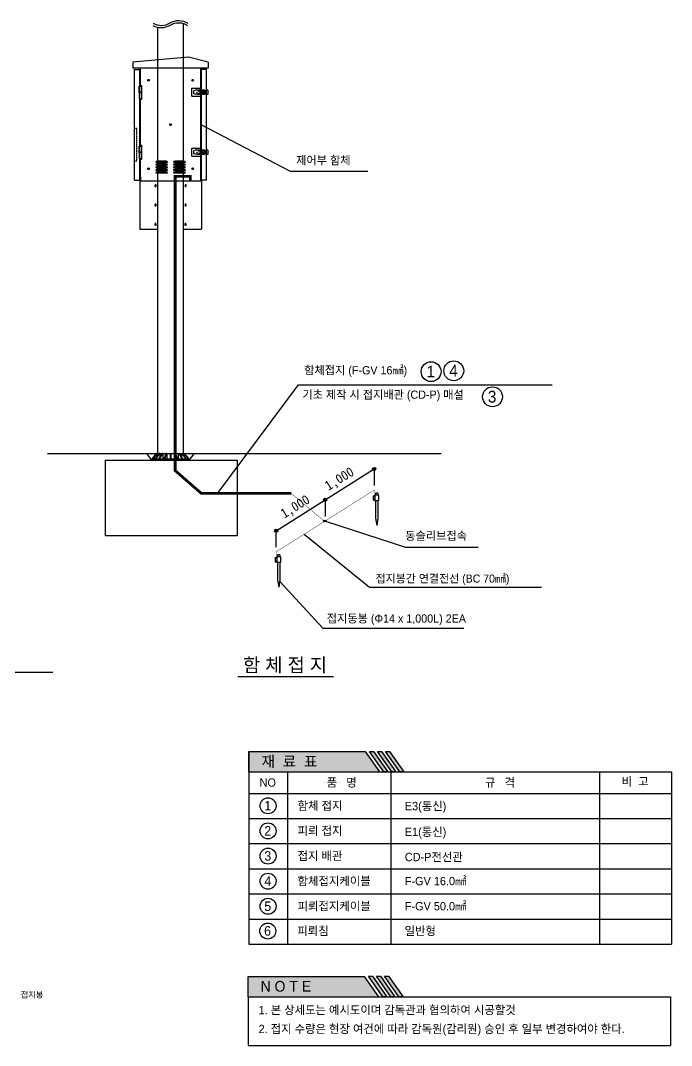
# Model space of a CAD drawing. Header units: millimetres. Extents: x 34160 to 70111, y 3617 to 30439.
# Drawn here: x 54218 to 70111, y 5076 to 30085 of the extents above; entities that cross this region are included whole.
import ezdxf
from ezdxf.enums import TextEntityAlignment as Align

# ---------------------------------------------------------------- set-up
doc = ezdxf.new("R2010")
doc.units = ezdxf.units.MM
doc.linetypes.add('CENTER', pattern=[65, 60, -2, 1, -2])
doc.linetypes.add('DASHED', pattern=[0.75, 0.5, -0.25])
for name, color, linetype in [('0-도로', 7, 'Continuous'), ('_범례', 7, 'Continuous'), ('A', 9, 'Continuous'), ('ASSEMBLY', 7, 'Continuous'), ('C02-CASE-SIDE-R', 6, 'Continuous'), ('C04-CASE-BOTTOM', 3, 'Continuous'), ('C05-CASE-COVER', 4, 'Continuous'), ('DF02-DOOR-F', 3, 'Continuous'), ('DIM1', 9, 'Continuous'), ('DR02-DOOR-R', 4, 'Continuous'), ('ETC', 6, 'Continuous'), ('NAME', 90, 'Continuous'), ('STYLE2', 7, 'Continuous'), ('SYMB', 7, 'Continuous'), ('TEXT', 3, 'Continuous'), ('ZM_3', 7, 'Continuous')]:
    doc.layers.add(name, color=color, linetype=linetype)
doc.styles.add('HY헤드라인M', font='H2HDRM.TTF')
doc.styles.get("Standard").update_dxf_attribs({"font": ''})
doc.styles.add('굴림', font='')
doc.styles.get('Standard').set_extended_font_data('GulimChe')
doc.styles.get('굴림').set_extended_font_data('GulimChe')
doc.dimstyles.new('ISO-25', dxfattribs={"dimtxt": 2.5, "dimasz": 2.5, "dimexe": 1.25, "dimexo": 0.625, "dimtad": 1, "dimtxsty": 'Standard', "dimcen": 2.5, "dimadec": 0, "dimazin": 0, "dimtfac": 1, "dimtmove": 0, "dimatfit": 3, "dimfxl": 1, "dimarcsym": 0})

# ---------------------------------------------------------------- blocks, each defined once
blk = doc.blocks.new('매미고리-H-03')
for p, q in [((-14.2, 22.8), (-15.2, 22.8)), ((-15.2, -27), (-15.2, 22.8)), ((15.2, 6), (-15.2, 6)), ((-14.2, 6), (-14.2, 22.8)), ((-13.7, 20.7), (-14.2, 20.7)), ((-13.7, 17.3), (-14.2, 17.3)), ((-12.7, 38.5), (-13.7, 38.5)), ((-13.7, 6.5), (-13.7, 38.5)), ((13.7, 6.5), (-13.7, 6.5)), ((-12.7, 38.5), (-10.6, 46.3)), ((7.8, 48.1), (-7.8, 48.1)), ((7.7, 48.5), (-7.7, 48.5)), ((2, 0), (-2, 0)), ((0, 2), (0, -2)), ((12.7, 38.5), (10.6, 46.3)), ((13.7, 38.5), (12.7, 38.5)), ((13.7, 6.5), (13.7, 38.5)), ((14.2, 20.7), (13.7, 20.7)), ((14.2, 17.3), (13.7, 17.3)), ((14.2, 6), (14.2, 22.8)), ((15.2, 22.8), (14.2, 22.8)), ((15.2, -27), (15.2, 22.8)), ((15.2, -27), (-15.2, -27)), ((-15.2, -47), (-15.2, -40.3)), ((15.2, -47), (-15.2, -47)), ((-11.3, -24), (-11.3, -11.5)), ((8.3, -8.5), (-8.3, -8.5)), ((-8.3, -26.3), (8.3, -26.3)), ((-8.3, -27), (8.3, -27)), ((11.3, -24), (11.3, -11.5)), ((15.2, -47), (15.2, -40.3))]:
    blk.add_line(p, q)
for centre in [(-8, 14), (0, 25), (8, 14), (-8, -17.5), (0, -13), (8, -17.5)]:
    blk.add_circle(centre, 1.65)
for centre, start, end in [((-7.8, 45.1), 90, 164.85678), ((-7.7, 45.5), 90, 164.85678), ((7.7, 45.5), 15.14322, 90), ((7.8, 45.1), 15.14322, 90), ((-8.3, -11.5), 90, 180), ((-8.3, -23.3), 180, 270), ((-8.3, -24), 180, 270), ((8.3, -11.5), 0, 90), ((8.3, -23.3), 270, 0), ((8.3, -24), 270, 0)]:
    blk.add_arc(centre, 3, start, end)
blk = doc.blocks.new('M6PH16-03')
for p, q in [((-3.3, 0.8), (-2.4, 0.8)), ((-0.8, 3.3), (-0.8, 2.4)), ((0.8, 3.3), (0.8, 2.4)), ((3.3, 0.8), (2.4, 0.8)), ((-3.3, -0.8), (-2.4, -0.8)), ((-0.8, -3.3), (-0.8, -2.4)), ((0.8, -3.3), (0.8, -2.4)), ((3.3, -0.8), (2.4, -0.8))]:
    blk.add_line(p, q)
blk.add_circle((0, 0), 5.8)
for centre, radius, start, end in [((0, 0), 3.38, 166.22585, 193.77415), ((-2.4, 2.4), 1.61, 270, 0), ((0, 0), 3.38, 76.22585, 103.77415), ((2.4, 2.4), 1.61, 180, 270), ((0, 0), 3.38, 346.22585, 13.77415), ((-2.4, -2.4), 1.61, 0, 90), ((0, 0), 3.38, 256.22585, 283.77415), ((2.4, -2.4), 1.61, 90, 180)]:
    blk.add_arc(centre, radius, start, end)

msp = doc.modelspace()

# ---------------------------------------------------------------- hatches: boundary and pattern name
at = {"layer": '0-도로'}
h = msp.add_hatch(color=52, dxfattribs=at)
h.dxf.hatch_style = 2
h.paths.add_polyline_path([(62633, 12250), (59796, 12250), (59796, 11751), (62983, 11751)])
h.paths.add_polyline_path([(62835, 12253), (62734, 12253), (63086, 11751), (63187, 11751)])
h.paths.add_polyline_path([(63031, 12253), (62930, 12253), (63282, 11751), (63383, 11751)])
h.paths.add_polyline_path([(63228, 12253), (63127, 12253), (63479, 11751), (63580, 11751)])
h.paths.add_polyline_path([(60021, 11758), (61438, 11758), (61438, 12241), (60021, 12241)], flags=24)
h = msp.add_hatch(color=52, dxfattribs=at)
h.dxf.hatch_style = 2
h.paths.add_polyline_path([(62609, 6763), (59772, 6763), (59772, 6264), (62960, 6264)])
h.paths.add_polyline_path([(62811, 6766), (62711, 6766), (63063, 6264), (63163, 6264)])
h.paths.add_polyline_path([(63007, 6766), (62906, 6766), (63259, 6264), (63359, 6264)])
h.paths.add_polyline_path([(63204, 6766), (63104, 6766), (63456, 6264), (63556, 6264)])
h.paths.add_polyline_path([(59998, 6271), (61415, 6271), (61415, 6754), (59998, 6754)], flags=24)
at = {"layer": 'DIM1', "linetype": 'ByBlock', "ltscale": 10}
h = msp.add_hatch(color=7, dxfattribs=at)
edge = h.paths.add_edge_path()
edge.add_arc((62850, 19143), 39, 0, 360)
h = msp.add_hatch(color=7, dxfattribs=at)
edge = h.paths.add_edge_path()
edge.add_arc((61654, 18390), 39, 0, 360)
msp.add_hatch(color=7, dxfattribs=at).paths.add_polyline_path([(61683, 17881), (61637, 17852), (61608, 17878), (61625, 17891), (61643, 17876), (61672, 17895)])
h = msp.add_hatch(color=7, dxfattribs=at)
edge = h.paths.add_edge_path()
edge.add_arc((60459, 17637), 39, 0, 360)

# ---------------------------------------------------------------- linework, layer by layer
at = {"color": 7}
for p, q in [((57112, 28482), (57112, 28336)), ((57112, 28482), (57160, 28482)), ((57112, 28336), (57160, 28336)), ((57112, 28329), (57112, 28184)), ((57112, 28329), (57160, 28329)), ((57115, 28329), (57115, 28336)), ((57158, 28336), (57115, 28336)), ((57158, 28329), (57115, 28329)), ((57158, 28329), (57158, 28336)), ((57160, 28482), (57160, 28336)), ((57160, 28329), (57160, 28184)), ((57112, 28184), (57160, 28184)), ((58621, 27547), (60804, 26410)), ((57112, 27019), (57160, 27019)), ((57112, 27019), (57112, 26873)), ((57160, 27019), (57160, 26873)), ((57112, 26873), (57160, 26873)), ((57112, 26866), (57112, 26721)), ((57112, 26866), (57160, 26866)), ((57115, 26866), (57115, 26873)), ((57158, 26873), (57115, 26873)), ((57158, 26866), (57115, 26866)), ((57158, 26866), (57158, 26873)), ((57160, 26866), (57160, 26721)), ((57112, 26721), (57160, 26721)), ((60804, 26410), (62698, 26410)), ((57128, 26171), (57567, 26171)), ((57128, 26171), (57128, 24992)), ((57567, 26171), (58197, 26171)), ((58197, 26171), (58637, 26171)), ((58637, 26171), (58637, 24992)), ((57128, 24992), (57567, 24992)), ((58197, 24992), (58637, 24992))]:
    msp.add_line(p, q, dxfattribs=at)
at = {"color": 7, "linetype": 'CENTER'}
for p, q in [((57493, 26053), (57537, 26053)), ((57515, 26089), (57515, 26018)), ((58271, 26053), (58227, 26053)), ((58249, 26089), (58249, 26018)), ((57493, 25582), (57537, 25582)), ((57515, 25617), (57515, 25546)), ((58271, 25582), (58227, 25582)), ((58249, 25617), (58249, 25546)), ((57493, 25110), (57537, 25110)), ((57515, 25075), (57515, 25145)), ((58271, 25110), (58227, 25110)), ((58249, 25075), (58249, 25145))]:
    msp.add_line(p, q, dxfattribs=at)
for p, q in [((57428, 19357), (57304, 19520)), ((58338, 19357), (58462, 19520))]:
    msp.add_line(p, q)
at = {"linetype": 'DASHED', "ltscale": 2}
msp.add_line((57304, 19520), (58462, 19520), dxfattribs=at)
at = {"color": 7}
for points in [[(57450, 29967, 0.278142), (57869, 29974, -0.284552), (58298, 29965, 0.039099)], [(57453, 30021, 0.278142), (57871, 30028, -0.284552), (58301, 30019, 0.039099)]]:
    msp.add_lwpolyline(points, format="xyb", dxfattribs=at)
at = {"color": 3, "const_width": 67}
msp.add_lwpolyline([(58363, 26171), (58363, 26284), (57993, 26284), (57993, 19104), (58634, 18546), (60826, 18546)], dxfattribs=at)
at = {"color": 7}
msp.add_lwpolyline([(59031, 18546), (61007, 21196), (67196, 21196)], dxfattribs=at)
msp.add_lwpolyline([(56295, 19357), (59506, 19357), (59506, 17511), (56295, 17511)], close=True, dxfattribs=at)
for centre, major_axis in [((57515, 26053), (0, 23.6)), ((57515, 25582), (0, 23.6)), ((58249, 25110), (0, -23.6))]:
    msp.add_ellipse(centre, major_axis=major_axis, ratio=0.425301, dxfattribs=at)
for centre, start_param, end_param in [((57514, 26053), 3.199669, 6.225109), ((57514, 25582), 3.199669, 6.225109), ((58250, 25110), 0.058077, 3.083516)]:
    msp.add_ellipse(centre, major_axis=(0, 23.6), ratio=0.425301, start_param=start_param, end_param=end_param, dxfattribs=at)
at = {"color": 7, "extrusion": (0, 0, -1)}
for centre, major_axis in [((58249, 26053), (0, 23.6)), ((58249, 25582), (0, 23.6)), ((57515, 25110), (0, -23.6))]:
    msp.add_ellipse(centre, major_axis=major_axis, ratio=0.425301, dxfattribs=at)
for centre, start_param, end_param in [((58250, 26053), 3.199669, 6.225109), ((58250, 25582), 3.199669, 6.225109), ((57514, 25110), 0.058077, 3.083516)]:
    msp.add_ellipse(centre, major_axis=(0, 23.6), ratio=0.425301, start_param=start_param, end_param=end_param, dxfattribs=at)
at = {"layer": '0-도로'}
for points in [[(59796, 12250), (62633, 12250)], [(59796, 11751), (59796, 12250)], [(62633, 12250), (62983, 11751)], [(59772, 6763), (62609, 6763)], [(59772, 6264), (59772, 6763)], [(62609, 6763), (62960, 6264)]]:
    msp.add_lwpolyline(points, dxfattribs=at)
at = {"layer": '0-도로', "color": 7}
for points in [[(62734, 12253), (62835, 12253), (63187, 11751), (63086, 11751), (62734, 12253)], [(62930, 12253), (63031, 12253), (63383, 11751), (63282, 11751), (62930, 12253)], [(63127, 12253), (63228, 12253), (63580, 11751), (63479, 11751), (63127, 12253)], [(62711, 6766), (62811, 6766), (63163, 6264), (63063, 6264), (62711, 6766)], [(62906, 6766), (63007, 6766), (63359, 6264), (63259, 6264), (62906, 6766)], [(63104, 6766), (63204, 6766), (63556, 6264), (63456, 6264), (63104, 6766)]]:
    msp.add_lwpolyline(points, dxfattribs=at)
at = {"layer": '_범례'}
for p, q in [((59796, 12250), (59796, 7549)), ((59796, 11751), (70111, 11751)), ((60738, 11751), (60738, 7549)), ((63262, 11751), (63262, 7549)), ((68357, 11751), (68357, 7549)), ((70111, 11751), (70111, 7549)), ((59796, 11228), (70111, 11228)), ((59796, 10615), (70111, 10615)), ((59796, 10002), (70111, 10002)), ((59796, 9388), (70111, 9388)), ((59796, 8775), (70111, 8775)), ((59796, 8162), (70111, 8162)), ((59796, 7549), (70111, 7549)), ((59772, 6264), (70087, 6264)), ((59772, 6264), (59772, 5076)), ((70087, 6264), (70087, 5076)), ((59772, 5076), (70087, 5076))]:
    msp.add_line(p, q, dxfattribs=at)
for centre, radius in [((64242, 21517), 242), ((64795, 21538), 242), ((65740, 20904), 242), ((60261, 10924), 195), ((60261, 10311), 195), ((60261, 9698), 195), ((60261, 9085), 195), ((60261, 8472), 195), ((60255, 7869), 195)]:
    msp.add_circle(centre, radius, dxfattribs=at)
at = {"layer": 'ASSEMBLY', "color": 7}
for p, q in [((58197, 19520), (58197, 30012)), ((57567, 19520), (57567, 29921)), ((54878, 19520), (57304, 19520)), ((58462, 19520), (64489, 19520))]:
    msp.add_line(p, q, dxfattribs=at)
at = {"layer": 'C02-CASE-SIDE-R', "color": 7}
for p, q in [((58323, 29194), (56964, 29067)), ((56964, 29067), (56964, 28923)), ((58801, 29067), (58323, 29194)), ((58801, 29067), (58801, 28923)), ((58801, 28923), (56964, 28923)), ((57144, 28482), (57144, 28923)), ((58621, 26171), (58621, 28923)), ((57144, 28503), (57182, 28503)), ((57182, 28163), (57182, 28503)), ((58402, 28431), (58621, 28431)), ((58402, 28235), (58402, 28431)), ((57144, 27019), (57144, 28184)), ((57144, 28163), (57182, 28163)), ((58402, 28235), (58621, 28235)), ((57144, 27040), (57182, 27040)), ((57182, 26700), (57182, 27040)), ((58402, 26968), (58621, 26968)), ((58402, 26772), (58402, 26968)), ((58402, 26772), (58621, 26772)), ((57144, 26171), (57144, 26721)), ((57144, 26700), (57182, 26700)), ((57129, 26268), (57144, 26268)), ((58621, 26268), (58636, 26268)), ((57144, 26171), (58621, 26171))]:
    msp.add_line(p, q, dxfattribs=at)
at = {"layer": 'C04-CASE-BOTTOM', "color": 7}
for p, q in [((57144, 26268), (57144, 26171)), ((58621, 26268), (58621, 26171)), ((57144, 26171), (58621, 26171))]:
    msp.add_line(p, q, dxfattribs=at)
at = {"layer": 'C05-CASE-COVER', "color": 7}
for p, q in [((58323, 29194), (56964, 29067)), ((56964, 29067), (56964, 28923)), ((58801, 29067), (58323, 29194)), ((58801, 29067), (58801, 28923)), ((57129, 28812), (57144, 28812)), ((57144, 28812), (57144, 28923)), ((58801, 28923), (58621, 28923)), ((58621, 28812), (58621, 28923)), ((58621, 28812), (58636, 28812))]:
    msp.add_line(p, q, dxfattribs=at)
at = {"layer": 'DF02-DOOR-F', "color": 7}
for p, q in [((57003, 26186), (57003, 28891)), ((57003, 28891), (57129, 28891)), ((57129, 28482), (57129, 28891)), ((57111, 28482), (57129, 28482)), ((57111, 28336), (57111, 28482)), ((57111, 28336), (57115, 28336)), ((57129, 27019), (57129, 28184)), ((57111, 27019), (57129, 27019)), ((57111, 27019), (57129, 27019)), ((57111, 26873), (57111, 27019)), ((57111, 26873), (57111, 27019)), ((57111, 26873), (57115, 26873)), ((57111, 26873), (57115, 26873)), ((57129, 26186), (57129, 26721)), ((57003, 26186), (57129, 26186))]:
    msp.add_line(p, q, dxfattribs=at)
at = {"layer": 'DF02-DOOR-F', "color": 7, "linetype": 'DASHED'}
for p, q in [((57057, 27446), (57003, 27446)), ((57057, 26654), (57057, 27446)), ((57057, 26654), (57003, 26654))]:
    msp.add_line(p, q, dxfattribs=at)
at = {"layer": 'DIM1', "color": 7, "linetype": 'ByBlock', "ltscale": 10}
for p, q in [((61608, 17878), (61625, 17891)), ((61637, 17852), (61608, 17878)), ((61625, 17891), (61643, 17876)), ((61683, 17881), (61637, 17852)), ((61643, 17876), (61672, 17895)), ((61672, 17895), (61683, 17881))]:
    msp.add_line(p, q, dxfattribs=at)
for points in [[(61654, 18390), (62850, 19143)], [(62850, 19143), (62850, 18740)], [(60459, 17637), (61654, 18390)], [(61654, 18390), (61654, 17987)], [(60459, 17234), (60459, 17637)]]:
    msp.add_lwpolyline(points, dxfattribs=at)
at = {"layer": 'DIM1', "color": 7, "linetype": 'ByBlock', "ltscale": 10, "const_width": 8.97}
for points in [[(60459, 17120), (62850, 18626)], [(60826, 18546), (61641, 17863)], [(62850, 18626), (62850, 18484)], [(60459, 17120), (60459, 16979)]]:
    msp.add_lwpolyline(points, dxfattribs=at)
at = {"layer": 'DIM1', "color": 7, "linetype": 'ByBlock', "ltscale": 10}
for centre in [(62850, 19143), (61654, 18390), (60459, 17637)]:
    msp.add_circle(centre, 39, dxfattribs=at)
at = {"layer": 'DR02-DOOR-R', "color": 7}
for p, q in [((58636, 26186), (58636, 28891)), ((58762, 28891), (58636, 28891)), ((58762, 26186), (58762, 28891)), ((57810, 26618), (57522, 26618)), ((57810, 26553), (57522, 26553)), ((57774, 26654), (57558, 26654)), ((57774, 26589), (57558, 26589)), ((57774, 26524), (57558, 26524)), ((58242, 26618), (57954, 26618)), ((58242, 26553), (57954, 26553)), ((58206, 26654), (57990, 26654)), ((58206, 26589), (57990, 26589)), ((58206, 26524), (57990, 26524)), ((57810, 26488), (57522, 26488)), ((57810, 26423), (57522, 26423)), ((57810, 26358), (57522, 26358)), ((57774, 26459), (57558, 26459)), ((57774, 26394), (57558, 26394)), ((58242, 26488), (57954, 26488)), ((58242, 26423), (57954, 26423)), ((58242, 26358), (57954, 26358)), ((58206, 26459), (57990, 26459)), ((58206, 26394), (57990, 26394)), ((58762, 26186), (58636, 26186))]:
    msp.add_line(p, q, dxfattribs=at)
for centre, start, end in [((57558, 26618), 90, 180), ((57558, 26553), 90, 180), ((57558, 26488), 90, 180), ((57774, 26618), 0, 90), ((57774, 26553), 0, 90), ((57774, 26488), 0, 90), ((57990, 26618), 90, 180), ((57990, 26553), 90, 180), ((57990, 26488), 90, 180), ((58206, 26618), 0, 90), ((58206, 26553), 0, 90), ((58206, 26488), 0, 90), ((57558, 26423), 90, 180), ((57558, 26358), 90, 180), ((57774, 26423), 0, 90), ((57774, 26358), 0, 90), ((57990, 26423), 90, 180), ((57990, 26358), 90, 180), ((58206, 26423), 0, 90), ((58206, 26358), 0, 90)]:
    msp.add_arc(centre, 36, start, end, dxfattribs=at)
at = {"layer": 'ETC', "color": 7}
for p, q in [((57439, 19401), (57542, 19520)), ((57556, 19520), (57448, 19401)), ((57561, 19520), (57453, 19401)), ((57600, 19520), (57510, 19401)), ((57610, 19520), (57520, 19401)), ((57553, 19520), (57542, 19520)), ((57572, 19520), (57556, 19520)), ((57572, 19520), (57572, 19482)), ((57671, 19520), (57598, 19401)), ((57621, 19520), (57600, 19520)), ((57685, 19520), (57612, 19401)), ((57621, 19520), (57621, 19438)), ((57696, 19520), (57671, 19520)), ((57696, 19520), (57696, 19390)), ((57762, 19520), (57723, 19401)), ((57778, 19520), (57740, 19401)), ((57789, 19520), (57762, 19520)), ((57789, 19520), (57789, 19390)), ((57874, 19520), (57892, 19520)), ((57977, 19520), (57977, 19390)), ((57977, 19520), (58004, 19520)), ((57988, 19520), (58026, 19401)), ((58004, 19520), (58043, 19401)), ((58070, 19520), (58070, 19390)), ((58070, 19520), (58095, 19520)), ((58081, 19520), (58154, 19401)), ((58095, 19520), (58168, 19401)), ((58145, 19520), (58166, 19520)), ((58145, 19520), (58145, 19438)), ((58156, 19520), (58246, 19401)), ((58166, 19520), (58256, 19401)), ((58194, 19520), (58194, 19482)), ((58194, 19520), (58210, 19520)), ((58205, 19520), (58313, 19401)), ((58210, 19520), (58318, 19401)), ((58213, 19520), (58224, 19520)), ((58327, 19401), (58224, 19520)), ((57428, 19390), (58338, 19390)), ((57428, 19390), (57428, 19357)), ((57428, 19357), (58338, 19357)), ((57439, 19401), (57439, 19390)), ((57448, 19401), (57448, 19390)), ((57453, 19401), (57453, 19390)), ((57510, 19401), (57510, 19390)), ((57520, 19401), (57520, 19390)), ((57598, 19401), (57598, 19390)), ((57612, 19401), (57612, 19390)), ((57723, 19390), (57723, 19401)), ((57740, 19390), (57740, 19401)), ((58026, 19390), (58026, 19401)), ((58043, 19390), (58043, 19401)), ((58154, 19401), (58154, 19390)), ((58168, 19401), (58168, 19390)), ((58246, 19401), (58246, 19390)), ((58256, 19401), (58256, 19390)), ((58313, 19401), (58313, 19390)), ((58318, 19401), (58318, 19390)), ((58327, 19401), (58327, 19390)), ((58338, 19390), (58338, 19357))]:
    msp.add_line(p, q, dxfattribs=at)
at = {"layer": 'ETC', "color": 7, "linetype": 'CENTER'}
for p, q in [((57874, 19520), (57874, 19390)), ((57892, 19520), (57892, 19390))]:
    msp.add_line(p, q, dxfattribs=at)
at = {"layer": 'SYMB', "color": 7}
for p, q in [((62887, 18550), (62887, 18501)), ((62944, 18550), (62887, 18550)), ((62944, 18550), (62944, 18501)), ((62829, 18484), (62870, 18484)), ((62829, 18484), (62829, 18386)), ((62829, 18386), (62870, 18386)), ((62961, 18501), (62870, 18501)), ((62870, 18501), (62870, 18369)), ((62961, 18369), (62870, 18369)), ((62887, 18369), (62887, 17943)), ((62944, 18369), (62944, 17943)), ((62961, 18501), (62961, 18369)), ((62887, 17943), (62915, 17762)), ((62944, 17943), (62915, 17762)), ((60496, 17044), (60496, 16995)), ((60553, 17044), (60496, 17044)), ((60553, 17044), (60553, 16995)), ((60438, 16979), (60479, 16979)), ((60438, 16979), (60438, 16880)), ((60438, 16880), (60479, 16880)), ((60569, 16995), (60479, 16995)), ((60479, 16995), (60479, 16864)), ((60569, 16864), (60479, 16864)), ((60496, 16864), (60496, 16437)), ((60553, 16864), (60553, 16437)), ((60569, 16995), (60569, 16864)), ((60496, 16437), (60524, 16257)), ((60553, 16437), (60524, 16257))]:
    msp.add_line(p, q, dxfattribs=at)
for centre in [(62849, 18468), (62849, 18402), (60458, 16962), (60458, 16897)]:
    msp.add_circle(centre, 8.32, dxfattribs=at)
at = {"layer": 'TEXT'}
msp.add_lwpolyline([(59523, 14079), (61858, 14079)], dxfattribs=at)

# ---------------------------------------------------------------- block references
at = {"layer": 'A', "color": 7, "xscale": 3.601569972142427, "yscale": 3.601569972142427, "zscale": 3.601569972142427, "rotation": 90}
for p in [(58618, 28333), (58618, 26870)]:
    msp.add_blockref('매미고리-H-03', p, dxfattribs=at)
at = {"layer": 'C02-CASE-SIDE-R', "color": 7, "xscale": 3.601569972148381, "yscale": 3.601569972148381, "zscale": 3.601569972148381}
for p in [(57342, 28628), (58422, 28628), (57882, 27547), (57342, 26467), (58422, 26467)]:
    msp.add_blockref('M6PH16-03', p, dxfattribs=at)

# ---------------------------------------------------------------- texts
at = {"layer": '0-도로', "color": 7, "true_color": 0xffffff, "style": 'HY헤드라인M'}
for s, p in [('재  료  표', (60102, 11877)), ('N O T E', (60078, 6390))]:
    msp.add_text(s, height=261.4, dxfattribs=at).set_placement(p)
at = {"layer": '_범례', "style": 'HY헤드라인M'}
for s, height, p in [('1', 288, (64129, 21376)), ('4', 288, (64683, 21397)), ('3', 288, (65627, 20763)), ('NO', 203.3, (60055, 11390)), ('품   명', 203.3, (61692, 11390)), ('규   격', 203.3, (65558, 11390)), ('비  고', 203.3, (68894, 11414)), ('1', 232, (60170, 10811)), ('함체 접지', 203.3, (60982, 10825)), ('E3(통신)', 203.3, (63600, 10817)), ('2', 232, (60170, 10198)), ('피뢰 접지', 203.3, (60982, 10212)), ('E1(통신)', 203.3, (63600, 10187)), ('3', 232, (60170, 9585)), ('접지 배관', 203.3, (60982, 9599)), ('CD-P전선관 ', 203.3, (63600, 9573)), ('4', 232, (60170, 8971)), ('함체접지케이블', 203.3, (60982, 8986)), ('F-GV 16.0㎟', 203.3, (63600, 8986)), ('5', 232, (60170, 8358)), ('피뢰접지케이블', 203.3, (60982, 8373)), ('F-GV 50.0㎟', 203.3, (63600, 8373)), ('6', 232, (60164, 7756)), ('피뢰침', 203.3, (60976, 7770)), ('일반형', 203.3, (63594, 7770)), ('1. 본 상세도는 예시도이며 감독관과 협의하여 시공할것', 203.28, (60031, 5840)), ('2. 접지 수량은 현장 여건에 따라 감독원(감리원) 승인 후 일부 변경하여야 한다.', 203.28, (60031, 5378))]:
    msp.add_text(s, height=height, dxfattribs=at).set_placement(p)
at = {"layer": 'NAME', "color": 7, "style": 'HY헤드라인M'}
msp.add_text('접지봉간 연결전선 (BC 70㎟)', height=196.56, dxfattribs=at).set_placement((62884, 16371))
at = {"layer": 'NAME', "color": 7, "char_height": 235.6, "width": 4241.53, "attachment_point": 1, "rotation": 31.759, "style": '굴림'}
for s, insert in [('1,000', (61613, 18808)), ('  1,000', (60275, 17970))]:
    msp.add_mtext(s, dxfattribs=dict(at, insert=insert))
at = {"layer": 'STYLE2', "style": 'HY헤드라인M'}
msp.add_text('접지봉', height=143.4, dxfattribs=at).set_placement((54222, 6242))
at = {"layer": 'TEXT', "style": 'HY헤드라인M'}
msp.add_text('함 체 접 지', height=336, dxfattribs=at).set_placement((60675, 14360), align=Align.MIDDLE_CENTER)
at = {"layer": 'ZM_3', "insert": (60948, 26774), "char_height": 200.2, "width": 5301.91, "attachment_point": 1}
msp.add_mtext('{\\fHYHeadLine-Medium|b0|i0|c129|p18;제어부 함체}', dxfattribs=at)
at = {"layer": 'ZM_3', "char_height": 200.2, "attachment_point": 1, "style": 'HY헤드라인M'}
for s, insert, width in [('함체접지 (F-GV 16㎟)', (61143, 21651), 5301.91), ('기초 제작 시 접지배관 (CD-P) 매설', (61099, 21056), 6096.94), ('동슬리브접속', (63611, 17612), 2650.96), ('접지동봉 (Φ14 x 1,000L) 2EA', (61695, 15594), 5301.91)]:
    msp.add_mtext(s, dxfattribs=dict(at, insert=insert, width=width))

# ---------------------------------------------------------------- leaders
for points in [[(61660, 17867), (63616, 17238), (65392, 17238)], [(61143, 17551), (62737, 16260), (66941, 16260)], [(60547, 16400), (61595, 15255), (65039, 15255)], [(49486, 16162), (50801, 14185), (55006, 14185)]]:
    msp.add_leader(points, dimstyle='ISO-25', override={"dimasz": 100, "dimtad": 0})

doc.saveas('drawing.dxf')
